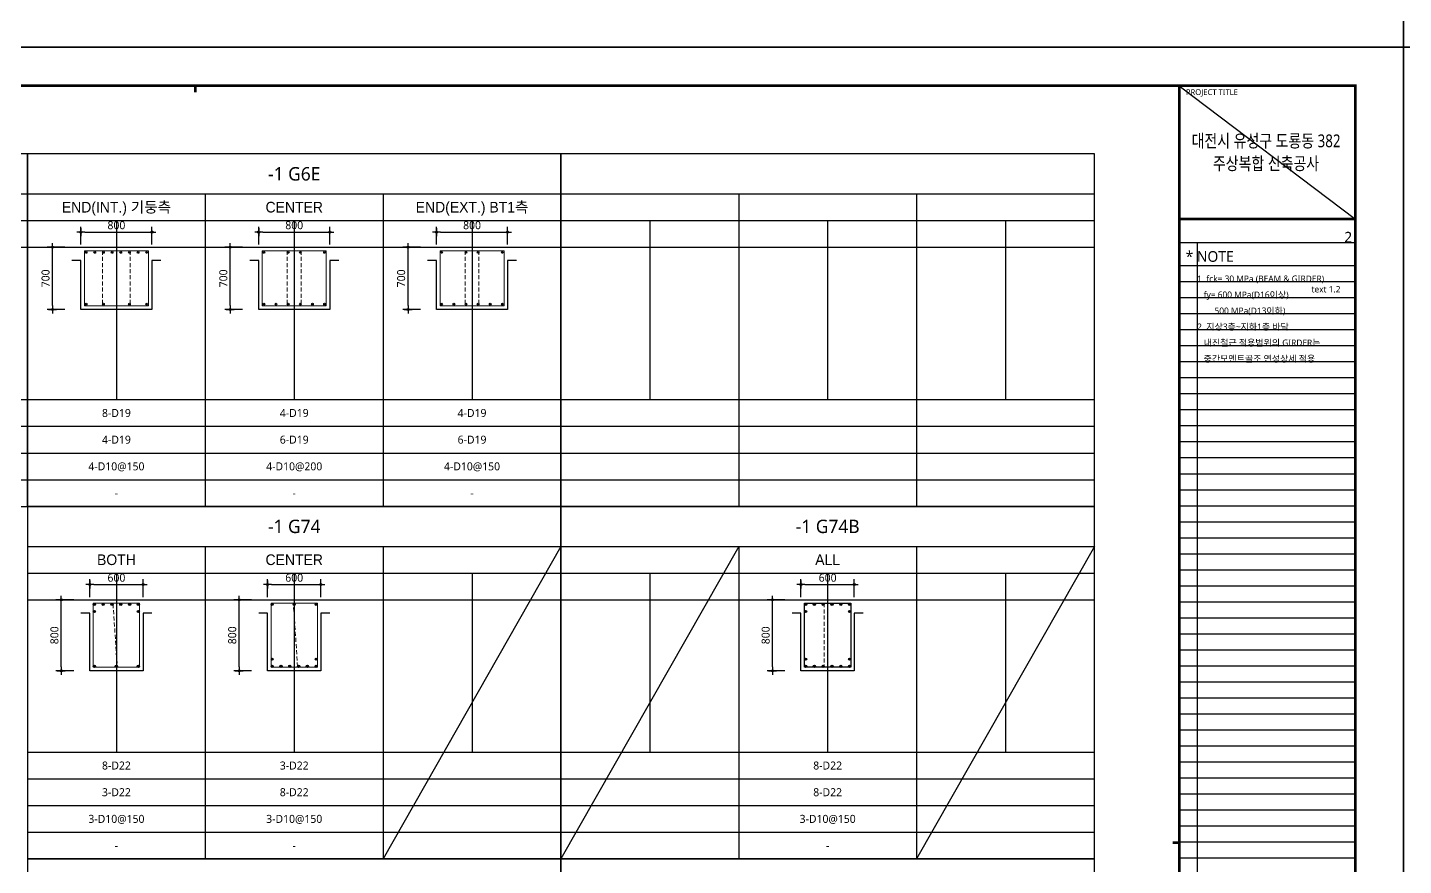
# Model space of a CAD drawing. Header units: millimetres. Extents: x 0 to 252030, y -124740 to 196020.
# Drawn here: x 110553 to 126030, y 97717 to 107140 of the extents above; entities that cross this region are included whole.
import ezdxf
from ezdxf.enums import TextEntityAlignment as Align

# ---------------------------------------------------------------- set-up
doc = ezdxf.new("R2010")
doc.units = ezdxf.units.MM
doc.header["$LTSCALE"] = 30
doc.linetypes.add('HID', pattern=[2.3, 1.5, -0.8])
doc.layers.get('DEFPOINTS').update_dxf_attribs({"color": 142})
for name, color, linetype in [('0-SEC1', 3, 'Continuous'), ('CON', 2, 'Continuous'), ('DIM', 7, 'Continuous'), ('S-철근', 3, 'Continuous'), ('SHEET', 7, 'Continuous'), ('TEX', 3, 'Continuous'), ('TXT', 3, 'Continuous'), ('XR-FORM_(도룡동)$0$AA-SHEET', 9, 'Continuous'), ('XR-FORM_(도룡동)$0$Sheet', 7, 'Continuous'), ('XR-FORM_(도룡동)$0$Sheet-text', 3, 'Continuous')]:
    doc.layers.add(name, color=color, linetype=linetype)
doc.layers.add('Stirrup', color=1, linetype='Continuous', lineweight=0)
doc.layers.add('TieBar', color=7, linetype='HID', lineweight=0)
doc.styles.get("Standard").update_dxf_attribs({"font": 'malgun.ttf'})
doc.styles.add('XR-FORM_(도룡동)$3$맑은고딕', font='malgun.ttf')
doc.styles.add('돋움', font='Dotum.ttf')
doc.styles.add('맑은 고딕', font='malgun.ttf')
doc.dimstyles.new('30NDIM', dxfattribs={"dimscale": 50, "dimtxt": 3, "dimasz": 1.5, "dimexe": 2, "dimexo": 6, "dimgap": 1, "dimtad": 1, "dimdec": 0, "dimrnd": 0.25, "dimzin": 0, "dimdsep": 46, "dimtxsty": 'Standard', "dimblk": 'Z_DOT', "dimcen": 5, "dimclrd": 256, "dimclre": 256, "dimclrt": 3, "dimadec": 0, "dimazin": 0, "dimtm": 1e-09, "dimtfac": 1, "dimtdec": 0, "dimtix": 1, "dimtmove": 2, "dimatfit": 1, "dimldrblk": 'Z_DOT', "dimfxl": 1, "dimtolj": 1, "dimtzin": 0, "dimarcsym": 0})

# ---------------------------------------------------------------- blocks, each defined once
blk = doc.blocks.new('XR-FORM_(도룡동)$0$S')
at = {"layer": 'DEFPOINTS'}
for p, q in [((75750, 52950), (82250, 52950)), ((75640, 52073), (82226, 52073)), ((76315, 52073), (76315, 20700)), ((82250, 51196), (75640, 51196)), ((82250, 50596), (75640, 50596)), ((82250, 49996), (75640, 49996)), ((82250, 49396), (75640, 49396)), ((82250, 48796), (75640, 48796)), ((82250, 48196), (75640, 48196)), ((82250, 47596), (75640, 47596)), ((82250, 46996), (75640, 46996)), ((82250, 46396), (75640, 46396)), ((82250, 45796), (75640, 45796)), ((82250, 45196), (75640, 45196)), ((82250, 44596), (75640, 44596)), ((82250, 43996), (75640, 43996)), ((82250, 43396), (75640, 43396)), ((82250, 42796), (75640, 42796)), ((82250, 42196), (75640, 42196)), ((82250, 41596), (75640, 41596)), ((82250, 40996), (75640, 40996)), ((82250, 40396), (75640, 40396)), ((82250, 39796), (75640, 39796)), ((82250, 39196), (75640, 39196)), ((82250, 38596), (75640, 38596)), ((82250, 37996), (75640, 37996)), ((82250, 37396), (75640, 37396)), ((82250, 36796), (75640, 36796)), ((82250, 36196), (75640, 36196)), ((82250, 35596), (75640, 35596)), ((82250, 34996), (75640, 34996)), ((82250, 34396), (75640, 34396)), ((82250, 33796), (75640, 33796)), ((82250, 33196), (75640, 33196)), ((82250, 32596), (75640, 32596)), ((82250, 31996), (75640, 31996)), ((82250, 31396), (75640, 31396)), ((82250, 30796), (75640, 30796)), ((82250, 30196), (75640, 30196)), ((82250, 29596), (75640, 29596)), ((82250, 28996), (75640, 28996))]:
    blk.add_line(p, q, dxfattribs=at)
at = {"layer": 'XR-FORM_(도룡동)$0$AA-SHEET', "const_width": 99.9}
blk.add_lwpolyline([(75750, 52950), (82250, 52950)], dxfattribs=at)
at = {"layer": 'XR-FORM_(도룡동)$0$Sheet', "const_width": 100}
blk.add_lwpolyline([(1850, 57950), (82250, 57950), (82250, 1200), (1850, 1200)], close=True, dxfattribs=at)
at = {"layer": 'XR-FORM_(도룡동)$0$Sheet', "linetype": 'Continuous', "const_width": 100}
for points in [[(38745, 57950), (38745, 57700)], [(75640, 29575), (75390, 29575)]]:
    blk.add_lwpolyline(points, dxfattribs=at)
at = {"layer": 'XR-FORM_(도룡동)$0$Sheet', "const_width": 100}
for points in [[(75640, 57950), (75640, 1200)], [(75640, 52950), (82250, 52950)]]:
    blk.add_lwpolyline(points, dxfattribs=at)
at = {"layer": 'DEFPOINTS', "style": 'XR-FORM_(도룡동)$3$맑은고딕'}
blk.add_text('2', height=400, dxfattribs=at).set_placement((82126, 52273), align=Align.MIDDLE_RIGHT)
blk.add_text('text 1.2', height=240, dxfattribs=at).set_placement((80599, 50202))
at = {"layer": 'XR-FORM_(도룡동)$0$Sheet', "style": 'XR-FORM_(도룡동)$3$맑은고딕'}
blk.add_text('PROJECT TITLE', height=220, dxfattribs=at).set_placement((75890, 57600))
at = {"layer": 'XR-FORM_(도룡동)$0$Sheet-text', "style": 'XR-FORM_(도룡동)$3$맑은고딕'}
blk.add_text('* NOTE', height=400, dxfattribs=at).set_placement((75881, 51550), align=Align.MIDDLE_LEFT)
blk = doc.blocks.new('XR-FORM_(도룡동)', base_point=(101.33, -56114.51))
at = {"layer": 'DEFPOINTS'}
blk.add_line((377.95, 289.75), (411, 264.75), dxfattribs=at)
blk.add_lwpolyline([(0, 0), (420, 0), (420, 297), (0, 297)], close=True, dxfattribs=at)
at = {"xscale": 0.005, "yscale": 0.005, "zscale": 0.005}
blk.add_blockref('XR-FORM_(도룡동)$0$S', (-0.25, 0), dxfattribs=at)
at = {"layer": 'XR-FORM_(도룡동)$0$Sheet-text', "style": 'XR-FORM_(도룡동)$3$맑은고딕', "width": 0.8}
for s, p in [('대전시 유성구 도룡동 382', (394.23, 279.42)), ('주상복합 신축공사', (394.23, 275.17))]:
    blk.add_text(s, height=2.4, dxfattribs=at).set_placement(p, align=Align.MIDDLE_CENTER)
blk = doc.blocks.new('NOTE-보일람표')
at = {"layer": 'TEX', "style": '맑은 고딕'}
for s, p in [('1. fck= 30 MPa (BEAM & GIRDER)', (0, -144)), ('   fy= 600 MPa(D16이상) ', (0, -324)), ('        500 MPa(D13이하)', (0, -504)), ('2. 지상3층~지하1층 바닥', (0, -684)), ('   내진철근 적용범위의 GIRDER는', (0, -864)), ('   중간모멘트골조 연성상세 적용', (0, -1044))]:
    blk.add_text(s, height=72, dxfattribs=at).set_placement(p, align=Align.MIDDLE_LEFT)
blk = doc.blocks.new('4등분')
at = {"layer": 'DEFPOINTS'}
for p, q in [((1000, 3214), (1000, 1200)), ((3000, 3214), (3000, 1200)), ((5000, 3214), (5000, 1200)), ((0, 2914), (6000, 2914))]:
    blk.add_line(p, q, dxfattribs=at)
at = {"layer": 'SHEET'}
blk.add_line((0, 3514), (6000, 3514), dxfattribs=at)
at = {"layer": 'SHEET', "color": 6}
for p, q in [((2000, 3514), (2000, 0)), ((4000, 3514), (4000, 0)), ((0, 3214), (6000, 3214)), ((0, 1200), (6000, 1200)), ((0, 900), (6000, 900)), ((0, 600), (6000, 600)), ((0, 300), (6000, 300))]:
    blk.add_line(p, q, dxfattribs=at)
at = {"layer": 'SHEET'}
blk.add_lwpolyline([(6000, 3964), (0, 3964), (0, 0), (6000, 0)], close=True, dxfattribs=at)
blk = doc.blocks.new('Z_DOT')
at = {"layer": 'DIM', "color": 0}
for p, q in [((-1, 0), (1, 0)), ((0, -1), (0, 1))]:
    blk.add_line(p, q, dxfattribs=at)
for radius in [0.25, 0.125]:
    blk.add_circle((0, 0), radius, dxfattribs=at)
blk = doc.blocks.new('*D867')
at = {"layer": 'DEFPOINTS', "color": 0, "transparency": 16777216}
for p in [(111953, 104840), (111153, 104519), (111953, 104519)]:
    blk.add_point(p, dxfattribs=at)
at = {"layer": 'DIM', "lineweight": -2, "transparency": 16777216}
for p, q in [((111153, 104699), (111153, 104900)), ((111198, 104840), (111908, 104840)), ((111953, 104699), (111953, 104900))]:
    blk.add_line(p, q, dxfattribs=at)
at = {"layer": 'DIM', "lineweight": -2, "transparency": 16777216, "xscale": 45, "yscale": 45, "zscale": 45, "rotation": 180}
blk.add_blockref('Z_DOT', (111153, 104840), dxfattribs=at)
at = {"layer": 'DIM', "lineweight": -2, "transparency": 16777216, "xscale": 45, "yscale": 45, "zscale": 45}
blk.add_blockref('Z_DOT', (111953, 104840), dxfattribs=at)
at = {"layer": 'DIM', "color": 3, "transparency": 16777216, "insert": (111553, 104916), "char_height": 90, "attachment_point": 5}
blk.add_mtext('\\A1;800', dxfattribs=at)
blk = doc.blocks.new('*D868')
at = {"layer": 'DEFPOINTS', "color": 0, "transparency": 16777216}
for p in [(110833, 104669), (111153, 104669), (111153, 103969)]:
    blk.add_point(p, dxfattribs=at)
at = {"layer": 'DIM', "lineweight": -2, "transparency": 16777216}
for p, q in [((110973, 104669), (110773, 104669)), ((110833, 104014), (110833, 104624)), ((110973, 103969), (110773, 103969))]:
    blk.add_line(p, q, dxfattribs=at)
at = {"layer": 'DIM', "lineweight": -2, "transparency": 16777216, "xscale": 45, "yscale": 45, "zscale": 45}
for p, rotation in [((110833, 104669), 90), ((110833, 103969), 270)]:
    blk.add_blockref('Z_DOT', p, dxfattribs=dict(at, rotation=rotation))
at = {"layer": 'DIM', "color": 3, "transparency": 16777216, "insert": (110756, 104319), "char_height": 90, "attachment_point": 5, "rotation": 90}
blk.add_mtext('\\A1;700', dxfattribs=at)
blk = doc.blocks.new('*D869')
at = {"layer": 'DEFPOINTS', "color": 0, "transparency": 16777216}
for p in [(113953, 104840), (113153, 104519), (113953, 104519)]:
    blk.add_point(p, dxfattribs=at)
at = {"layer": 'DIM', "lineweight": -2, "transparency": 16777216}
for p, q in [((113153, 104699), (113153, 104900)), ((113198, 104840), (113908, 104840)), ((113953, 104699), (113953, 104900))]:
    blk.add_line(p, q, dxfattribs=at)
at = {"layer": 'DIM', "lineweight": -2, "transparency": 16777216, "xscale": 45, "yscale": 45, "zscale": 45, "rotation": 180}
blk.add_blockref('Z_DOT', (113153, 104840), dxfattribs=at)
at = {"layer": 'DIM', "lineweight": -2, "transparency": 16777216, "xscale": 45, "yscale": 45, "zscale": 45}
blk.add_blockref('Z_DOT', (113953, 104840), dxfattribs=at)
at = {"layer": 'DIM', "color": 3, "transparency": 16777216, "insert": (113553, 104916), "char_height": 90, "attachment_point": 5}
blk.add_mtext('\\A1;800', dxfattribs=at)
blk = doc.blocks.new('*D870')
at = {"layer": 'DEFPOINTS', "color": 0, "transparency": 16777216}
for p in [(112833, 104669), (113153, 104669), (113153, 103969)]:
    blk.add_point(p, dxfattribs=at)
at = {"layer": 'DIM', "lineweight": -2, "transparency": 16777216}
for p, q in [((112973, 104669), (112773, 104669)), ((112833, 104014), (112833, 104624)), ((112973, 103969), (112773, 103969))]:
    blk.add_line(p, q, dxfattribs=at)
at = {"layer": 'DIM', "lineweight": -2, "transparency": 16777216, "xscale": 45, "yscale": 45, "zscale": 45}
for p, rotation in [((112833, 104669), 90), ((112833, 103969), 270)]:
    blk.add_blockref('Z_DOT', p, dxfattribs=dict(at, rotation=rotation))
at = {"layer": 'DIM', "color": 3, "transparency": 16777216, "insert": (112756, 104319), "char_height": 90, "attachment_point": 5, "rotation": 90}
blk.add_mtext('\\A1;700', dxfattribs=at)
blk = doc.blocks.new('*D871')
at = {"layer": 'DEFPOINTS', "color": 0, "transparency": 16777216}
for p in [(115953, 104840), (115153, 104519), (115953, 104519)]:
    blk.add_point(p, dxfattribs=at)
at = {"layer": 'DIM', "lineweight": -2, "transparency": 16777216}
for p, q in [((115153, 104699), (115153, 104900)), ((115198, 104840), (115908, 104840)), ((115953, 104699), (115953, 104900))]:
    blk.add_line(p, q, dxfattribs=at)
at = {"layer": 'DIM', "lineweight": -2, "transparency": 16777216, "xscale": 45, "yscale": 45, "zscale": 45, "rotation": 180}
blk.add_blockref('Z_DOT', (115153, 104840), dxfattribs=at)
at = {"layer": 'DIM', "lineweight": -2, "transparency": 16777216, "xscale": 45, "yscale": 45, "zscale": 45}
blk.add_blockref('Z_DOT', (115953, 104840), dxfattribs=at)
at = {"layer": 'DIM', "color": 3, "transparency": 16777216, "insert": (115553, 104916), "char_height": 90, "attachment_point": 5}
blk.add_mtext('\\A1;800', dxfattribs=at)
blk = doc.blocks.new('*D872')
at = {"layer": 'DEFPOINTS', "color": 0, "transparency": 16777216}
for p in [(114833, 104669), (115153, 104669), (115153, 103969)]:
    blk.add_point(p, dxfattribs=at)
at = {"layer": 'DIM', "lineweight": -2, "transparency": 16777216}
for p, q in [((114973, 104669), (114773, 104669)), ((114833, 104014), (114833, 104624)), ((114973, 103969), (114773, 103969))]:
    blk.add_line(p, q, dxfattribs=at)
at = {"layer": 'DIM', "lineweight": -2, "transparency": 16777216, "xscale": 45, "yscale": 45, "zscale": 45}
for p, rotation in [((114833, 104669), 90), ((114833, 103969), 270)]:
    blk.add_blockref('Z_DOT', p, dxfattribs=dict(at, rotation=rotation))
at = {"layer": 'DIM', "color": 3, "transparency": 16777216, "insert": (114756, 104319), "char_height": 90, "attachment_point": 5, "rotation": 90}
blk.add_mtext('\\A1;700', dxfattribs=at)
blk = doc.blocks.new('*D1179')
at = {"layer": 'DEFPOINTS', "color": 0, "transparency": 16777216}
for p in [(111853, 100875), (111253, 100555), (111853, 100555)]:
    blk.add_point(p, dxfattribs=at)
at = {"layer": 'DIM', "lineweight": -2, "transparency": 16777216}
for p, q in [((111253, 100735), (111253, 100935)), ((111853, 100735), (111853, 100935)), ((111298, 100875), (111808, 100875))]:
    blk.add_line(p, q, dxfattribs=at)
at = {"layer": 'DIM', "lineweight": -2, "transparency": 16777216, "xscale": 45, "yscale": 45, "zscale": 45, "rotation": 180}
blk.add_blockref('Z_DOT', (111253, 100875), dxfattribs=at)
at = {"layer": 'DIM', "lineweight": -2, "transparency": 16777216, "xscale": 45, "yscale": 45, "zscale": 45}
blk.add_blockref('Z_DOT', (111853, 100875), dxfattribs=at)
at = {"layer": 'DIM', "color": 3, "transparency": 16777216, "insert": (111553, 100952), "char_height": 90, "attachment_point": 5}
blk.add_mtext('\\A1;600', dxfattribs=at)
blk = doc.blocks.new('*D1180')
at = {"layer": 'DEFPOINTS', "color": 0, "transparency": 16777216}
for p in [(110933, 100705), (111253, 100705), (111253, 99905)]:
    blk.add_point(p, dxfattribs=at)
at = {"layer": 'DIM', "lineweight": -2, "transparency": 16777216}
for p, q in [((111073, 100705), (110873, 100705)), ((110933, 99950), (110933, 100660)), ((111073, 99905), (110873, 99905))]:
    blk.add_line(p, q, dxfattribs=at)
at = {"layer": 'DIM', "lineweight": -2, "transparency": 16777216, "xscale": 45, "yscale": 45, "zscale": 45}
for p, rotation in [((110933, 100705), 90), ((110933, 99905), 270)]:
    blk.add_blockref('Z_DOT', p, dxfattribs=dict(at, rotation=rotation))
at = {"layer": 'DIM', "color": 3, "transparency": 16777216, "insert": (110856, 100305), "char_height": 90, "attachment_point": 5, "rotation": 90}
blk.add_mtext('\\A1;800', dxfattribs=at)
blk = doc.blocks.new('*D1181')
at = {"layer": 'DEFPOINTS', "color": 0, "transparency": 16777216}
for p in [(113853, 100875), (113253, 100555), (113853, 100555)]:
    blk.add_point(p, dxfattribs=at)
at = {"layer": 'DIM', "lineweight": -2, "transparency": 16777216}
for p, q in [((113253, 100735), (113253, 100935)), ((113853, 100735), (113853, 100935)), ((113298, 100875), (113808, 100875))]:
    blk.add_line(p, q, dxfattribs=at)
at = {"layer": 'DIM', "lineweight": -2, "transparency": 16777216, "xscale": 45, "yscale": 45, "zscale": 45, "rotation": 180}
blk.add_blockref('Z_DOT', (113253, 100875), dxfattribs=at)
at = {"layer": 'DIM', "lineweight": -2, "transparency": 16777216, "xscale": 45, "yscale": 45, "zscale": 45}
blk.add_blockref('Z_DOT', (113853, 100875), dxfattribs=at)
at = {"layer": 'DIM', "color": 3, "transparency": 16777216, "insert": (113553, 100952), "char_height": 90, "attachment_point": 5}
blk.add_mtext('\\A1;600', dxfattribs=at)
blk = doc.blocks.new('*D1182')
at = {"layer": 'DEFPOINTS', "color": 0, "transparency": 16777216}
for p in [(112933, 100705), (113253, 100705), (113253, 99905)]:
    blk.add_point(p, dxfattribs=at)
at = {"layer": 'DIM', "lineweight": -2, "transparency": 16777216}
for p, q in [((113073, 100705), (112873, 100705)), ((112933, 99950), (112933, 100660)), ((113073, 99905), (112873, 99905))]:
    blk.add_line(p, q, dxfattribs=at)
at = {"layer": 'DIM', "lineweight": -2, "transparency": 16777216, "xscale": 45, "yscale": 45, "zscale": 45}
for p, rotation in [((112933, 100705), 90), ((112933, 99905), 270)]:
    blk.add_blockref('Z_DOT', p, dxfattribs=dict(at, rotation=rotation))
at = {"layer": 'DIM', "color": 3, "transparency": 16777216, "insert": (112856, 100305), "char_height": 90, "attachment_point": 5, "rotation": 90}
blk.add_mtext('\\A1;800', dxfattribs=at)
blk = doc.blocks.new('*D1183')
at = {"layer": 'DEFPOINTS', "color": 0, "transparency": 16777216}
for p in [(119853, 100875), (119253, 100555), (119853, 100555)]:
    blk.add_point(p, dxfattribs=at)
at = {"layer": 'DIM', "lineweight": -2, "transparency": 16777216}
for p, q in [((119253, 100735), (119253, 100935)), ((119853, 100735), (119853, 100935)), ((119298, 100875), (119808, 100875))]:
    blk.add_line(p, q, dxfattribs=at)
at = {"layer": 'DIM', "lineweight": -2, "transparency": 16777216, "xscale": 45, "yscale": 45, "zscale": 45, "rotation": 180}
blk.add_blockref('Z_DOT', (119253, 100875), dxfattribs=at)
at = {"layer": 'DIM', "lineweight": -2, "transparency": 16777216, "xscale": 45, "yscale": 45, "zscale": 45}
blk.add_blockref('Z_DOT', (119853, 100875), dxfattribs=at)
at = {"layer": 'DIM', "color": 3, "transparency": 16777216, "insert": (119553, 100952), "char_height": 90, "attachment_point": 5}
blk.add_mtext('\\A1;600', dxfattribs=at)
blk = doc.blocks.new('*D1184')
at = {"layer": 'DEFPOINTS', "color": 0, "transparency": 16777216}
for p in [(118933, 100705), (119253, 100705), (119253, 99905)]:
    blk.add_point(p, dxfattribs=at)
at = {"layer": 'DIM', "lineweight": -2, "transparency": 16777216}
for p, q in [((119073, 100705), (118873, 100705)), ((118933, 99950), (118933, 100660)), ((119073, 99905), (118873, 99905))]:
    blk.add_line(p, q, dxfattribs=at)
at = {"layer": 'DIM', "lineweight": -2, "transparency": 16777216, "xscale": 45, "yscale": 45, "zscale": 45}
for p, rotation in [((118933, 100705), 90), ((118933, 99905), 270)]:
    blk.add_blockref('Z_DOT', p, dxfattribs=dict(at, rotation=rotation))
at = {"layer": 'DIM', "color": 3, "transparency": 16777216, "insert": (118856, 100305), "char_height": 90, "attachment_point": 5, "rotation": 90}
blk.add_mtext('\\A1;800', dxfattribs=at)

msp = doc.modelspace()

# ---------------------------------------------------------------- hatches: boundary and pattern name
at = {"layer": 'S-철근'}
h = msp.add_hatch(color=256, dxfattribs=at)
edge = h.paths.add_edge_path()
edge.add_arc((111212.08013, 104610.41992), 9.55, 0, 180)
edge.add_arc((111212.08013, 104610.41992), 9.55, 180, 360)
h = msp.add_hatch(color=256, dxfattribs=at)
edge = h.paths.add_edge_path()
edge.add_arc((111309.48585, 104610.41992), 9.55, 0, 180)
edge.add_arc((111309.48585, 104610.41992), 9.55, 180, 360)
h = msp.add_hatch(color=256, dxfattribs=at)
edge = h.paths.add_edge_path()
edge.add_arc((111406.89156, 104610.41992), 9.55, 0, 180)
edge.add_arc((111406.89156, 104610.41992), 9.55, 180, 360)
h = msp.add_hatch(color=256, dxfattribs=at)
edge = h.paths.add_edge_path()
edge.add_arc((111504.29728, 104610.41992), 9.55, 0, 180)
edge.add_arc((111504.29728, 104610.41992), 9.55, 180, 360)
h = msp.add_hatch(color=256, dxfattribs=at)
edge = h.paths.add_edge_path()
edge.add_arc((111601.70299, 104610.41992), 9.55, 0, 180)
edge.add_arc((111601.70299, 104610.41992), 9.55, 180, 360)
h = msp.add_hatch(color=256, dxfattribs=at)
edge = h.paths.add_edge_path()
edge.add_arc((111699.1087, 104610.41992), 9.55, 0, 180)
edge.add_arc((111699.1087, 104610.41992), 9.55, 180, 360)
h = msp.add_hatch(color=256, dxfattribs=at)
edge = h.paths.add_edge_path()
edge.add_arc((111796.51442, 104610.41992), 9.55, 0, 180)
edge.add_arc((111796.51442, 104610.41992), 9.55, 180, 360)
h = msp.add_hatch(color=256, dxfattribs=at)
edge = h.paths.add_edge_path()
edge.add_arc((111893.92013, 104610.41992), 9.55, 0, 180)
edge.add_arc((111893.92013, 104610.41992), 9.55, 180, 360)
h = msp.add_hatch(color=256, dxfattribs=at)
edge = h.paths.add_edge_path()
edge.add_arc((113212.08013, 104610.41992), 9.55, 0, 180)
edge.add_arc((113212.08013, 104610.41992), 9.55, 180, 360)
h = msp.add_hatch(color=256, dxfattribs=at)
edge = h.paths.add_edge_path()
edge.add_arc((113484.81613, 104610.41992), 9.55, 180, 360, ccw=False)
edge.add_arc((113484.81613, 104610.41992), 9.55, 0, 180, ccw=False)
h = msp.add_hatch(color=256, dxfattribs=at)
edge = h.paths.add_edge_path()
edge.add_arc((113621.18413, 104610.41992), 9.55, 180, 360, ccw=False)
edge.add_arc((113621.18413, 104610.41992), 9.55, 0, 180, ccw=False)
h = msp.add_hatch(color=256, dxfattribs=at)
edge = h.paths.add_edge_path()
edge.add_arc((113893.92013, 104610.41992), 9.55, 0, 180)
edge.add_arc((113893.92013, 104610.41992), 9.55, 180, 360)
h = msp.add_hatch(color=256, dxfattribs=at)
edge = h.paths.add_edge_path()
edge.add_arc((115212.08013, 104610.41992), 9.55, 0, 180)
edge.add_arc((115212.08013, 104610.41992), 9.55, 180, 360)
h = msp.add_hatch(color=256, dxfattribs=at)
edge = h.paths.add_edge_path()
edge.add_arc((115484.81613, 104610.41992), 9.55, 180, 360, ccw=False)
edge.add_arc((115484.81613, 104610.41992), 9.55, 0, 180, ccw=False)
h = msp.add_hatch(color=256, dxfattribs=at)
edge = h.paths.add_edge_path()
edge.add_arc((115621.18413, 104610.41992), 9.55, 180, 360, ccw=False)
edge.add_arc((115621.18413, 104610.41992), 9.55, 0, 180, ccw=False)
h = msp.add_hatch(color=256, dxfattribs=at)
edge = h.paths.add_edge_path()
edge.add_arc((115893.92013, 104610.41992), 9.55, 0, 180)
edge.add_arc((115893.92013, 104610.41992), 9.55, 180, 360)
h = msp.add_hatch(color=256, dxfattribs=at)
edge = h.paths.add_edge_path()
edge.add_arc((111212.08013, 104028.57992), 9.55, 0, 180)
edge.add_arc((111212.08013, 104028.57992), 9.55, 180, 360)
h = msp.add_hatch(color=256, dxfattribs=at)
edge = h.paths.add_edge_path()
edge.add_arc((111406.89156, 104028.57992), 9.55, 180, 360, ccw=False)
edge.add_arc((111406.89156, 104028.57992), 9.55, 0, 180, ccw=False)
h = msp.add_hatch(color=256, dxfattribs=at)
edge = h.paths.add_edge_path()
edge.add_arc((111699.1087, 104028.57992), 9.55, 180, 360, ccw=False)
edge.add_arc((111699.1087, 104028.57992), 9.55, 0, 180, ccw=False)
h = msp.add_hatch(color=256, dxfattribs=at)
edge = h.paths.add_edge_path()
edge.add_arc((111893.92013, 104028.57992), 9.55, 0, 180)
edge.add_arc((111893.92013, 104028.57992), 9.55, 180, 360)
h = msp.add_hatch(color=256, dxfattribs=at)
edge = h.paths.add_edge_path()
edge.add_arc((113212.08013, 104028.57992), 9.55, 0, 180)
edge.add_arc((113212.08013, 104028.57992), 9.55, 180, 360)
h = msp.add_hatch(color=256, dxfattribs=at)
edge = h.paths.add_edge_path()
edge.add_arc((113348.44813, 104028.57992), 9.55, 0, 180)
edge.add_arc((113348.44813, 104028.57992), 9.55, 180, 360)
h = msp.add_hatch(color=256, dxfattribs=at)
edge = h.paths.add_edge_path()
edge.add_arc((113484.81613, 104028.57992), 9.55, 0, 180)
edge.add_arc((113484.81613, 104028.57992), 9.55, 180, 360)
h = msp.add_hatch(color=256, dxfattribs=at)
edge = h.paths.add_edge_path()
edge.add_arc((113621.18413, 104028.57992), 9.55, 0, 180)
edge.add_arc((113621.18413, 104028.57992), 9.55, 180, 360)
h = msp.add_hatch(color=256, dxfattribs=at)
edge = h.paths.add_edge_path()
edge.add_arc((113757.55213, 104028.57992), 9.55, 0, 180)
edge.add_arc((113757.55213, 104028.57992), 9.55, 180, 360)
h = msp.add_hatch(color=256, dxfattribs=at)
edge = h.paths.add_edge_path()
edge.add_arc((113893.92013, 104028.57992), 9.55, 0, 180)
edge.add_arc((113893.92013, 104028.57992), 9.55, 180, 360)
h = msp.add_hatch(color=256, dxfattribs=at)
edge = h.paths.add_edge_path()
edge.add_arc((115212.08013, 104028.57992), 9.55, 0, 180)
edge.add_arc((115212.08013, 104028.57992), 9.55, 180, 360)
h = msp.add_hatch(color=256, dxfattribs=at)
edge = h.paths.add_edge_path()
edge.add_arc((115348.44813, 104028.57992), 9.55, 0, 180)
edge.add_arc((115348.44813, 104028.57992), 9.55, 180, 360)
h = msp.add_hatch(color=256, dxfattribs=at)
edge = h.paths.add_edge_path()
edge.add_arc((115484.81613, 104028.57992), 9.55, 0, 180)
edge.add_arc((115484.81613, 104028.57992), 9.55, 180, 360)
h = msp.add_hatch(color=256, dxfattribs=at)
edge = h.paths.add_edge_path()
edge.add_arc((115621.18413, 104028.57992), 9.55, 0, 180)
edge.add_arc((115621.18413, 104028.57992), 9.55, 180, 360)
h = msp.add_hatch(color=256, dxfattribs=at)
edge = h.paths.add_edge_path()
edge.add_arc((115757.55213, 104028.57992), 9.55, 0, 180)
edge.add_arc((115757.55213, 104028.57992), 9.55, 180, 360)
h = msp.add_hatch(color=256, dxfattribs=at)
edge = h.paths.add_edge_path()
edge.add_arc((115893.92013, 104028.57992), 9.55, 0, 180)
edge.add_arc((115893.92013, 104028.57992), 9.55, 180, 360)

# ---------------------------------------------------------------- linework, layer by layer
at = {"layer": 'CON', "color": 8}
for p, q in [((111053.00013, 104669.49992), (112053.00013, 104669.49992)), ((113053.00013, 104669.49992), (114053.00013, 104669.49992)), ((115053.00013, 104669.49992), (116053.00013, 104669.49992)), ((111153.00013, 100704.99992), (111953.00013, 100704.99992)), ((113153.00013, 100704.99992), (113953.00013, 100704.99992)), ((119153.00013, 100704.99992), (119953.00013, 100704.99992))]:
    msp.add_line(p, q, dxfattribs=at)
for points in [[(112053.00013, 104519.49992), (111953.00013, 104519.49992), (111953.00013, 103969.49992), (111153.00013, 103969.49992), (111153.00013, 104519.49992), (111053.00013, 104519.49992)], [(114053.00013, 104519.49992), (113953.00013, 104519.49992), (113953.00013, 103969.49992), (113153.00013, 103969.49992), (113153.00013, 104519.49992), (113053.00013, 104519.49992)], [(116053.00013, 104519.49992), (115953.00013, 104519.49992), (115953.00013, 103969.49992), (115153.00013, 103969.49992), (115153.00013, 104519.49992), (115053.00013, 104519.49992)], [(111953.00013, 100554.99992), (111853.00013, 100554.99992), (111853.00013, 99904.99992), (111253.00013, 99904.99992), (111253.00013, 100554.99992), (111153.00013, 100554.99992)], [(113953.00013, 100554.99992), (113853.00013, 100554.99992), (113853.00013, 99904.99992), (113253.00013, 99904.99992), (113253.00013, 100554.99992), (113153.00013, 100554.99992)], [(119953.00013, 100554.99992), (119853.00013, 100554.99992), (119853.00013, 99904.99992), (119253.00013, 99904.99992), (119253.00013, 100554.99992), (119153.00013, 100554.99992)]]:
    msp.add_lwpolyline(points, dxfattribs=at)
at = {"layer": 'S-철근', "const_width": 12.5}
for points in [[(111298.75013, 100652.99992, 1), (111311.25013, 100652.99992, 1)], [(111397.75013, 100652.99992, 1), (111410.25013, 100652.99992, 1)], [(111496.75013, 100652.99992, 1), (111509.25013, 100652.99992, 1)], [(111595.75013, 100652.99992, 1), (111608.25013, 100652.99992, 1)], [(111694.75013, 100652.99992, 1), (111707.25013, 100652.99992, 1)], [(111793.75013, 100652.99992, 1), (111806.25013, 100652.99992, 1)], [(113298.75013, 100652.99992, -1), (113311.25013, 100652.99992, -1)], [(113546.25013, 100652.99992, -1), (113558.75013, 100652.99992, -1)], [(113793.75013, 100652.99992, -1), (113806.25013, 100652.99992, -1)], [(119298.75013, 100652.99992, 1), (119311.25013, 100652.99992, 1)], [(119397.75013, 100652.99992, 1), (119410.25013, 100652.99992, 1)], [(119496.75013, 100652.99992, 1), (119509.25013, 100652.99992, 1)], [(119595.75013, 100652.99992, 1), (119608.25013, 100652.99992, 1)], [(119694.75013, 100652.99992, 1), (119707.25013, 100652.99992, 1)], [(119793.75013, 100652.99992, 1), (119806.25013, 100652.99992, 1)], [(111298.75013, 100572.99992, 1), (111311.25013, 100572.99992, 1)], [(111793.75013, 100572.99992, 1), (111806.25013, 100572.99992, 1)], [(119298.75013, 100572.99992, 1), (119311.25013, 100572.99992, 1)], [(119793.75013, 100572.99992, 1), (119806.25013, 100572.99992, 1)], [(113298.75013, 100036.99992, -1), (113311.25013, 100036.99992, -1)], [(113793.75013, 100036.99992, -1), (113806.25013, 100036.99992, -1)], [(119298.75013, 100036.99992, 1), (119311.25013, 100036.99992, 1)], [(119793.75013, 100036.99992, 1), (119806.25013, 100036.99992, 1)], [(111298.75013, 99956.99992, 1), (111311.25013, 99956.99992, 1)], [(111546.25013, 99956.99992, 1), (111558.75013, 99956.99992, 1)], [(111793.75013, 99956.99992, 1), (111806.25013, 99956.99992, 1)], [(113298.75013, 99956.99992, -1), (113311.25013, 99956.99992, -1)], [(113397.75013, 99956.99992, -1), (113410.25013, 99956.99992, -1)], [(113496.75013, 99956.99992, -1), (113509.25013, 99956.99992, -1)], [(113595.75013, 99956.99992, -1), (113608.25013, 99956.99992, -1)], [(113694.75013, 99956.99992, -1), (113707.25013, 99956.99992, -1)], [(113793.75013, 99956.99992, -1), (113806.25013, 99956.99992, -1)], [(119298.75013, 99956.99992, 1), (119311.25013, 99956.99992, 1)], [(119397.75013, 99956.99992, 1), (119410.25013, 99956.99992, 1)], [(119496.75013, 99956.99992, 1), (119509.25013, 99956.99992, 1)], [(119595.75013, 99956.99992, 1), (119608.25013, 99956.99992, 1)], [(119694.75013, 99956.99992, 1), (119707.25013, 99956.99992, 1)], [(119793.75013, 99956.99992, 1), (119806.25013, 99956.99992, 1)]]:
    msp.add_lwpolyline(points, format="xyb", close=True, dxfattribs=at)
at = {"layer": 'S-철근'}
msp.add_lwpolyline([(119293.00013, 99944.99992), (119293.00013, 100664.99992), (119813.00013, 100664.99992), (119813.00013, 99944.99992), (119293.00013, 99944.99992)], dxfattribs=at)
for centre, radius in [((111212.08013, 104610.41992), 9.55), ((111309.48585, 104610.41992), 9.55), ((111406.89156, 104610.41992), 9.55), ((111504.29728, 104610.41992), 9.55), ((111601.70299, 104610.41992), 9.55), ((111699.1087, 104610.41992), 9.55), ((111796.51442, 104610.41992), 9.55), ((111893.92013, 104610.41992), 9.55), ((113212.08013, 104610.41992), 9.55), ((113484.81613, 104610.41992), 9.55), ((113621.18413, 104610.41992), 9.55), ((113893.92013, 104610.41992), 9.55), ((115212.08013, 104610.41992), 9.55), ((115484.81613, 104610.41992), 9.55), ((115621.18413, 104610.41992), 9.55), ((115893.92013, 104610.41992), 9.55), ((111212.08013, 104028.57992), 9.55), ((111406.89156, 104028.57992), 9.55), ((111699.1087, 104028.57992), 9.55), ((111893.92013, 104028.57992), 9.55), ((113212.08013, 104028.57992), 9.55), ((113348.44813, 104028.57992), 9.55), ((113484.81613, 104028.57992), 9.55), ((113621.18413, 104028.57992), 9.55), ((113757.55213, 104028.57992), 9.55), ((113893.92013, 104028.57992), 9.55), ((115212.08013, 104028.57992), 9.55), ((115348.44813, 104028.57992), 9.55), ((115484.81613, 104028.57992), 9.55), ((115621.18413, 104028.57992), 9.55), ((115757.55213, 104028.57992), 9.55), ((115893.92013, 104028.57992), 9.55), ((111305.00013, 100652.99992), 12.5), ((111404.00013, 100652.99992), 12.5), ((111503.00013, 100652.99992), 12.5), ((111602.00013, 100652.99992), 12.5), ((111701.00013, 100652.99992), 12.5), ((111800.00013, 100652.99992), 12.5), ((113305.00013, 100652.99992), 12.5), ((113552.50013, 100652.99992), 12.5), ((113800.00013, 100652.99992), 12.5), ((119305.00013, 100652.99992), 12.5), ((119404.00013, 100652.99992), 12.5), ((119503.00013, 100652.99992), 12.5), ((119602.00013, 100652.99992), 12.5), ((119701.00013, 100652.99992), 12.5), ((119800.00013, 100652.99992), 12.5), ((111305.00013, 100572.99992), 12.5), ((111800.00013, 100572.99992), 12.5), ((119305.00013, 100572.99992), 12.5), ((119800.00013, 100572.99992), 12.5), ((113305.00013, 100036.99992), 12.5), ((113800.00013, 100036.99992), 12.5), ((119305.00013, 100036.99992), 12.5), ((119800.00013, 100036.99992), 12.5), ((111305.00013, 99956.99992), 12.5), ((111552.50013, 99956.99992), 12.5), ((111800.00013, 99956.99992), 12.5), ((113305.00013, 99956.99992), 12.5), ((113404.00013, 99956.99992), 12.5), ((113503.00013, 99956.99992), 12.5), ((113602.00013, 99956.99992), 12.5), ((113701.00013, 99956.99992), 12.5), ((113800.00013, 99956.99992), 12.5), ((119305.00013, 99956.99992), 12.5), ((119404.00013, 99956.99992), 12.5), ((119503.00013, 99956.99992), 12.5), ((119602.00013, 99956.99992), 12.5), ((119701.00013, 99956.99992), 12.5), ((119800.00013, 99956.99992), 12.5)]:
    msp.add_circle(centre, radius, dxfattribs=at)
at = {"layer": 'SHEET'}
for p, q in [((116553.00013, 101304.99992), (114553.00013, 97790.49992)), ((118553.00013, 101304.99992), (116553.00013, 97790.49992)), ((122553.00013, 101304.99992), (120553.00013, 97790.49992))]:
    msp.add_line(p, q, dxfattribs=at)
at = {"layer": 'Stirrup', "color": 3}
for points in [[(111193.00013, 104009.49992), (111193.00013, 104629.49992), (111913.00013, 104629.49992), (111913.00013, 104009.49992), (111193.00013, 104009.49992)], [(113193.00013, 104009.49992), (113193.00013, 104629.49992), (113913.00013, 104629.49992), (113913.00013, 104009.49992), (113193.00013, 104009.49992)], [(115193.00013, 104009.49992), (115193.00013, 104629.49992), (115913.00013, 104629.49992), (115913.00013, 104009.49992), (115193.00013, 104009.49992)], [(111293.00013, 99944.99992), (111293.00013, 100664.99992), (111813.00013, 100664.99992), (111813.00013, 99944.99992), (111293.00013, 99944.99992)], [(113293.00013, 99944.99992), (113293.00013, 100664.99992), (113813.00013, 100664.99992), (113813.00013, 99944.99992), (113293.00013, 99944.99992)]]:
    msp.add_lwpolyline(points, dxfattribs=at)
at = {"layer": 'TieBar'}
for p, q in [((111397.34156, 104629.49992), (111397.34156, 104009.49992)), ((111708.6587, 104629.49992), (111708.6587, 104009.49992)), ((113475.26613, 104629.49992), (113475.26613, 104009.49992)), ((113630.73413, 104629.49992), (113630.73413, 104009.49992)), ((115475.26613, 104629.49992), (115475.26613, 104009.49992)), ((115630.73413, 104629.49992), (115630.73413, 104009.49992)), ((111515.25382, 100655.46917), (111562.55013, 99944.99992)), ((113590.74645, 99954.53066), (113543.45013, 100664.99992)), ((119515.50013, 100664.99992), (119515.50013, 99944.99992))]:
    msp.add_line(p, q, dxfattribs=at)

# ---------------------------------------------------------------- block references
for p in [(104553.00013, 101754.99992), (110553.00013, 101754.99992), (116553.00013, 101754.99992), (110553.00013, 97790.49992), (116553.00013, 97790.49992), (110553.00013, 93825.99992), (116553.00013, 93825.99992)]:
    msp.add_blockref('4등분', p)
at = {"layer": '0-SEC1', "xscale": 60, "yscale": 60, "zscale": 60}
for p in [(106910.02429, -3259950.57868), (132110.02429, -3259950.57868), (106910.02429, -3277770.57868), (132110.02429, -3277770.57868)]:
    msp.add_blockref('XR-FORM_(도룡동)', p, dxfattribs=at)
at = {"layer": 'S-철근'}
msp.add_blockref('NOTE-보일람표', (123709.3931, 104458.91905), dxfattribs=at)

# ---------------------------------------------------------------- texts
at = {"layer": 'TXT', "color": 2, "style": '맑은 고딕'}
for s, p in [('-1 G6E', (113553.00013, 105494.49992)), ('-1 G74', (113553.00013, 101529.99992)), ('-1 G74B', (119553.00013, 101529.99992))]:
    msp.add_text(s, height=150, dxfattribs=at).set_placement(p, align=Align.MIDDLE_CENTER)
at = {"layer": 'TXT'}
for s, height, style, p in [('END(INT.) 기둥측', 120, '돋움', (111553.00013, 105119.49992)), ('CENTER', 120, '돋움', (113553.00013, 105119.49992)), ('END(EXT.) BT1측', 120, '돋움', (115553.00013, 105119.49992)), ('8-D19', 90, '맑은 고딕', (111553.00013, 102804.99992)), ('4-D19', 90, '맑은 고딕', (113553.00013, 102804.99992)), ('4-D19', 90, '맑은 고딕', (115553.00013, 102804.99992)), ('4-D19', 90, '맑은 고딕', (111553.00013, 102504.99992)), ('6-D19', 90, '맑은 고딕', (113553.00013, 102504.99992)), ('6-D19', 90, '맑은 고딕', (115553.00013, 102504.99992)), ('4-D10@150', 90, '맑은 고딕', (111553.00013, 102204.99992)), ('4-D10@200', 90, '맑은 고딕', (113553.00013, 102204.99992)), ('4-D10@150', 90, '맑은 고딕', (115553.00013, 102204.99992)), ('-', 90, '맑은 고딕', (111553.00013, 101904.99992)), ('-', 90, '맑은 고딕', (113553.00013, 101904.99992)), ('-', 90, '맑은 고딕', (115553.00013, 101904.99992)), ('BOTH', 120, '돋움', (111553.00013, 101154.99992)), ('CENTER', 120, '돋움', (113553.00013, 101154.99992)), ('ALL', 120, '돋움', (119553.00013, 101154.99992)), ('8-D22', 90, '맑은 고딕', (111553.00013, 98840.49992)), ('3-D22', 90, '맑은 고딕', (113553.00013, 98840.49992)), ('8-D22', 90, '맑은 고딕', (119553.00013, 98840.49992)), ('3-D22', 90, '맑은 고딕', (111553.00013, 98540.49992)), ('8-D22', 90, '맑은 고딕', (113553.00013, 98540.49992)), ('8-D22', 90, '맑은 고딕', (119553.00013, 98540.49992)), ('3-D10@150', 90, '맑은 고딕', (111553.00013, 98240.49992)), ('3-D10@150', 90, '맑은 고딕', (113553.00013, 98240.49992)), ('3-D10@150', 90, '맑은 고딕', (119553.00013, 98240.49992)), ('-', 90, '맑은 고딕', (111553.00013, 97940.49992)), ('-', 90, '맑은 고딕', (113553.00013, 97940.49992)), ('-', 90, '맑은 고딕', (119553.00013, 97940.49992))]:
    msp.add_text(s, height=height, dxfattribs=dict(at, style=style)).set_placement(p, align=Align.MIDDLE_CENTER)

# ---------------------------------------------------------------- dimensions: what is measured, and where the dimension line sits
at = {"layer": 'DIM'}
for base, p1, p2, picture, middle in [((111953.00013, 104839.65148), (111153.00013, 104519.49992), (111953.00013, 104519.49992), '*D867', (111553.00013, 104916.14945)), ((113953.00013, 104839.65148), (113153.00013, 104519.49992), (113953.00013, 104519.49992), '*D869', (113553.00013, 104916.14945)), ((115953.00013, 104839.65148), (115153.00013, 104519.49992), (115953.00013, 104519.49992), '*D871', (115553.00013, 104916.14945)), ((111853.00013, 100875.15148), (111253.00013, 100554.99992), (111853.00013, 100554.99992), '*D1179', (111553.00013, 100951.64945)), ((113853.00013, 100875.15148), (113253.00013, 100554.99992), (113853.00013, 100554.99992), '*D1181', (113553.00013, 100951.64945)), ((119853.00013, 100875.15148), (119253.00013, 100554.99992), (119853.00013, 100554.99992), '*D1183', (119553.00013, 100951.64945))]:
    dim = msp.add_linear_dim(base=base, p1=p1, p2=p2, dimstyle='30NDIM', override={"dimscale": 30, "dimtxsty": 'Standard'}, dxfattribs=at)
    dim.commit()
    dim.dimension.update_dxf_attribs({"geometry": picture, "text_midpoint": middle})
for base, p1, p2, picture, middle in [((110832.84857, 104669.49992), (111153.00013, 103969.49992), (111153.00013, 104669.49992), '*D868', (110756.3506, 104319.49992)), ((112832.84857, 104669.49992), (113153.00013, 103969.49992), (113153.00013, 104669.49992), '*D870', (112756.3506, 104319.49992)), ((114832.84857, 104669.49992), (115153.00013, 103969.49992), (115153.00013, 104669.49992), '*D872', (114756.3506, 104319.49992)), ((110932.84857, 100704.99992), (111253.00013, 99904.99992), (111253.00013, 100704.99992), '*D1180', (110856.3506, 100304.99992)), ((112932.84857, 100704.99992), (113253.00013, 99904.99992), (113253.00013, 100704.99992), '*D1182', (112856.3506, 100304.99992)), ((118932.84857, 100704.99992), (119253.00013, 99904.99992), (119253.00013, 100704.99992), '*D1184', (118856.3506, 100304.99992))]:
    dim = msp.add_linear_dim(base=base, p1=p1, p2=p2, angle=90, dimstyle='30NDIM', override={"dimscale": 30, "dimtxsty": 'Standard'}, dxfattribs=at)
    dim.commit()
    dim.dimension.update_dxf_attribs({"geometry": picture, "text_midpoint": middle})

doc.saveas('drawing.dxf')
